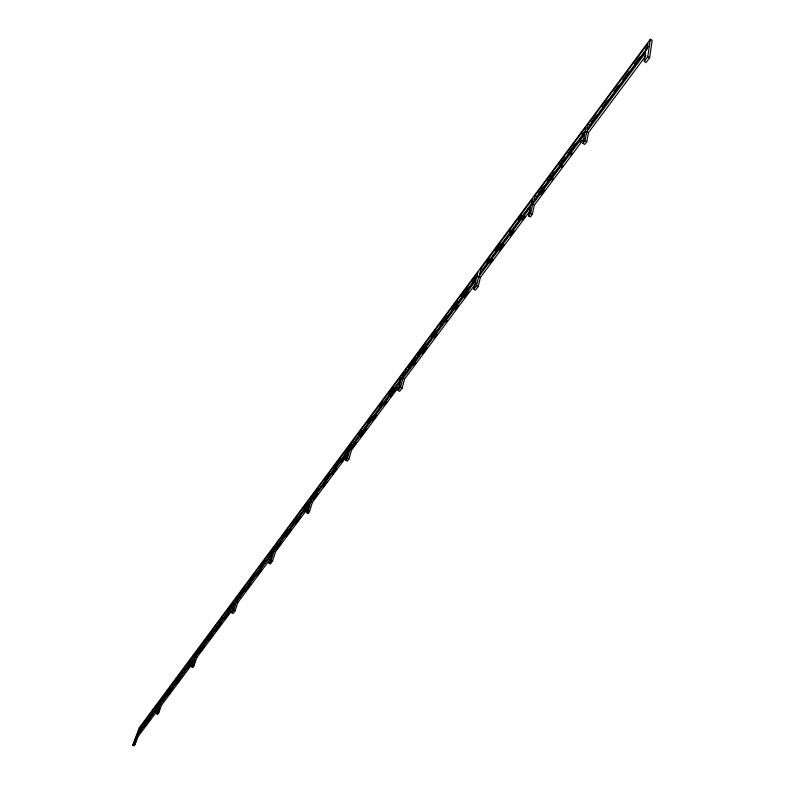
<?xml version="1.0" encoding="UTF-8"?>
<svg xmlns="http://www.w3.org/2000/svg" width="785" height="785" viewBox="0 0 785 785"><rect width="100%" height="100%" fill="white"/><g stroke="black" fill="none" stroke-linecap="round" stroke-linejoin="round"><path stroke-width="1.18" d="M645.957 55.637L588.465 132.645L586.778 141.634L584.707 144.401L582.941 143.4L585.002 140.633L586.699 131.644L645.584 52.624L644.24 61.446L646.075 62.515L649.597 57.815L652.198 40.31L650.382 39.25L139.082 728.009L132.802 745.181L134.019 745.75L135.206 744.17L137.915 736.732L158.894 708.649M644.24 61.446L647.753 56.746L650.382 39.25M589.466 127.298L589.888 125.031L648.341 46.472M582.941 143.4L584.648 134.402L532.662 204.169L530.67 213.265L528.648 215.983L530.356 216.925L532.387 214.217L534.359 205.111L584.207 138.346M588.142 124.03L587.072 129.702L647.144 49.004L647.988 43.46L588.142 124.03L589.888 125.031M534.977 195.612L533.663 201.637L584.962 132.743L586.091 126.787L534.977 195.612L536.665 196.544L536.234 198.556M528.648 215.983L530.64 206.887L478.791 276.467L476.554 285.622L473.816 289.282L475.465 290.165L478.202 286.515L480.43 277.35L530.15 210.763M482.078 271.669L482.628 269.402L532.986 201.745M473.816 289.282L476.073 280.108L403.058 378.095L400.507 387.28L398.083 390.537L399.634 391.342L402.067 388.094L404.609 378.9L476.24 282.953M480.999 268.519L479.615 274.181L531.523 204.463L532.76 198.85L480.999 268.519L482.628 269.402M406.689 373.091L407.523 370.039L477.437 276.094M405.992 369.235L404.295 375.338L476.505 278.361L477.996 272.277L405.992 369.235L407.523 370.039M398.083 390.537L400.595 381.5L350.071 449.295L347.392 458.293L345.832 460.373L347.323 461.138L348.883 459.058L351.562 450.06L399.938 385.258M404 375.063L353.799 442.514L352.004 448.549L356.38 442.691M345.832 460.373L348.658 450.933L310.997 501.478L308.063 510.868L306.7 512.703L308.142 513.419L309.516 511.594L312.44 502.204L347.961 454.603M352.328 441.749L350.522 447.793L402.234 378.36L403.922 372.306L352.328 441.749L353.799 442.514M308.142 513.419L309.113 510.289M313.951 497.317L314.677 495.021L350.836 446.42M306.7 512.703L309.633 503.303L274.181 550.884L271.159 560.215L268.99 563.11L270.383 563.807L272.552 560.902L275.574 551.58L308.897 506.943M311.88 496.13L310.085 501.88L274.642 549.471L276.506 543.76L350.816 443.721L349.08 449.501L311.449 500.055L313.244 494.295L314.677 495.021M268.99 563.11L271.806 554.445L236.57 601.722L233.685 610.308L231.82 612.791L233.174 613.448L235.039 610.965L237.924 602.38L271.041 558.027M270.383 563.807L271.443 560.549M277.144 546.733L277.89 544.447L311.145 499.76M240.102 592.852L238.149 598.651L272.444 552.591L274.348 546.753L240.102 592.852L241.437 593.509L274.269 549.402M240.269 596.983L241.437 593.509M231.82 612.791L234.636 604.46L195.534 656.927L191.491 666.72L192.786 667.338L193.954 665.778L196.819 657.545L234.529 607.06M191.491 666.72L194.15 659.106L160.209 704.626L156.392 713.634L157.648 714.222L158.766 712.731L161.465 705.215L193.277 662.628M198.36 649.107L196.319 654.945L235.892 601.81L237.884 595.903L198.36 649.107L199.645 649.725L237.786 598.484M192.786 667.338L195.445 659.724M198.625 652.639L199.645 649.725M163.221 696.599L161.161 702.359L194.798 657.192L196.839 651.354L163.221 696.599L164.467 697.188L195.936 654.926M157.648 714.222L159.963 707.785M163.231 700.642L164.467 697.188M156.392 713.634L159.1 706.127L136.698 736.163L132.802 745.181M139.701 732.464L141.123 728.578L160.268 702.869M139.907 728.009L137.777 733.838L159.748 704.351L161.857 698.464L139.907 728.009L141.123 728.578M134.019 745.75L137.365 736.585M144.685 722.671L147.609 718.736M156.382 706.942L157.844 704.979M165.154 695.137L169.55 689.24M176.861 679.408L179.785 675.473M188.557 663.678L190.755 660.725M198.801 649.911L201.725 645.976M206.112 640.079L211.96 632.219M220.006 621.396L222.93 617.471M228.778 609.602L233.165 603.704M240.485 593.872L244.135 588.956M249.257 582.068L255.105 574.208M260.954 566.338L264.614 561.422M269.736 554.544L272.66 550.609M281.432 538.804L287.281 530.945M292.403 524.056L297.525 517.178M304.099 508.327L308.495 502.429M315.07 493.579L318.73 488.662M324.578 480.793L329.7 473.914M333.36 468.998L340.67 459.166M345.057 453.269L348.717 448.353M358.951 434.586L361.875 430.651M367.723 422.781L372.119 416.884M379.43 407.052L383.08 402.136M388.938 394.276L394.05 387.388M399.908 379.528L401.37 377.556M408.681 367.723L415.991 357.891M417.453 355.929L426.235 344.124M431.348 337.246L436.47 330.357M440.13 325.441L447.44 315.609M451.826 309.712L457.675 301.852M461.335 296.936L468.645 287.104M472.305 282.178L475.955 277.262M486.926 262.514L489.85 258.589M495.708 250.719L500.82 243.841M509.602 232.036L511.064 230.074M518.375 220.242L522.035 215.325M538.853 192.708L543.24 186.81M547.626 180.913L554.21 172.062M559.322 165.174L565.18 157.314M568.105 153.379L575.415 143.547M581.999 134.696L583.461 132.734M591.507 121.92L596.62 115.032M602.478 107.162L607.59 100.284M614.174 91.433L618.56 85.536M622.947 79.638L628.805 71.769M634.653 63.909L639.765 57.02M645.623 49.161L647.085 47.188M536.665 196.544L585.649 130.722M245.342 591.468L251.18 583.638M257.029 575.807L261.415 569.93M276.762 549.196L281.825 542.396M286.172 536.577L291.235 529.787M295.582 523.958L300.655 517.168M304.276 512.311L307.171 508.435M313.608 499.81L317.954 493.981M323.027 487.181L327.374 481.352M332.447 474.552L336.794 468.724M341.867 461.923L346.214 456.095M413.872 365.378L416.06 362.444M422.634 353.633L427.02 347.765M434.321 337.972L437.245 334.057M446.008 322.311L447.46 320.358M455.496 309.584L458.42 305.669M464.259 297.839L468.645 291.971M490.036 263.289L492.96 259.364M499.554 250.533L503.941 244.645M510.535 235.814L514.195 230.908M522.241 220.124L525.175 216.199M541.15 194.817L544.77 189.97M552.002 180.275L553.445 178.332M561.403 167.666L562.845 165.733M570.803 155.067L572.255 153.124M580.213 142.458L581.656 140.525M199.773 652.669L204.1 646.879M209.134 640.118L212.745 635.291M215.62 631.434L221.38 623.702M224.991 618.884L230.025 612.123M360.757 436.823L366.585 429.002M372.424 421.192L376.8 415.324M384.091 405.551L387.005 401.645M390.655 396.759L397.21 387.967M144.862 726.547L150.73 718.697M168.265 695.098L171.925 690.192M177.057 683.323L182.915 675.473M188.773 667.623L191.697 663.698M136.698 736.163L137.915 736.732M133.98 743.601L135.206 744.17M157.51 712.142L158.766 712.731M160.209 704.626L161.465 705.215M195.534 656.927L196.819 657.545M192.659 665.16L193.954 665.778M233.685 610.308L235.039 610.965M236.57 601.722L237.924 602.38M274.181 550.884L275.574 551.58M271.159 560.215L272.552 560.902M276.506 543.76L277.89 544.447M310.997 501.478L312.44 502.204M308.063 510.868L309.516 511.594M350.071 449.295L351.562 450.06M347.392 458.293L348.883 459.058M400.507 387.28L402.067 388.094M403.058 378.095L404.609 378.9M476.554 285.622L478.202 286.515M478.791 276.467L480.43 277.35M532.662 204.169L534.359 205.111M530.67 213.265L532.387 214.217M586.699 131.644L588.465 132.645M585.002 140.633L586.778 141.634M647.753 56.746L649.597 57.815"/></g></svg>
